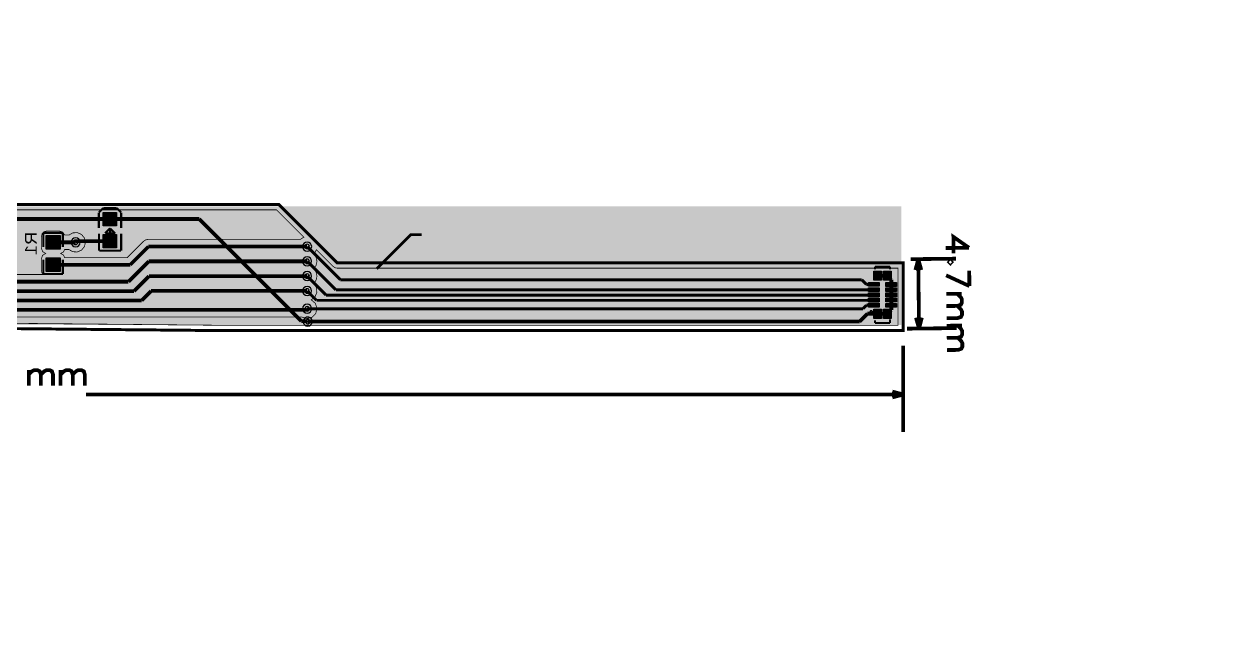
# Model space of a CAD drawing. Header units: millimetres. Extents: x -7 to 143, y -30 to 12.
# Drawn here: x 61.9 to 142.9, y -29.7 to 11.8 of the extents above; entities that cross this region are included whole.
import ezdxf
from ezdxf.enums import TextEntityAlignment as Align

# ---------------------------------------------------------------- set-up
doc = ezdxf.new("R2010")
doc.units = ezdxf.units.MM
doc.header["$MEASUREMENT"] = 0
for name, color, linetype, true_color in [('Board-Outline-Layer', 7, 'Continuous', 0xff00ff), ('Bottom-Layer', 7, 'Continuous', 0x0000ff), ('Bottom-Paste-Mask-Layer', 7, 'Continuous', 0x800000), ('Bottom-Silkscreen-Layer', 7, 'Continuous', 0x66cc33), ('Bottom-Solder-Mask-Layer', 7, 'Continuous', 0xaa00ff), ('Document-Layer', 7, 'Continuous', 0xffffff), ('Hole-Layer', 7, 'Continuous', 0x222222), ('Multi-Layer', 7, 'Continuous', 0xc0c0c0), ('Top-Layer', 7, 'Continuous', 0xff0000), ('Top-Paste-Mask-Layer', 7, 'Continuous', 0x808080), ('Top-Silkscreen-Layer', 7, 'Continuous', 0xffcc00), ('Top-Solder-Mask-Layer', 7, 'Continuous', 0x800080), ('Top-Stiffener-Layer', 7, 'Continuous', 0xeee666)]:
    doc.layers.add(name, color=color, linetype=linetype, true_color=true_color)
doc.styles.get("Standard").update_dxf_attribs({"font": 'arial.ttf'})

msp = doc.modelspace()

# ---------------------------------------------------------------- hatches: boundary and pattern name
at = {"layer": 'Bottom-Layer'}
for points in [[(78.97281150039471, -0.7391414782829566), (80.82083138625345, -2.587161364141746), (80.69373809959083, -2.645892432181175), (80.5818078259192, -2.7299974599949204), (70.31800863601728, -2.7299974599949204), (70.13235322432885, -2.76692661745071), (69.97496216609949, -2.8720919603590795), (68.88718620672273, -3.9598679197358404), (64.66369822578167, -3.959867919735842), (64.56712324431776, -3.780640540178978), (64.3884701057218, -3.683007366014733), (64.5639855615102, -3.5884917429946803), (64.66178173531465, -3.4147828295656595), (64.94439355109066, -3.4147828295656613), (65.20943072637237, -3.565852774745946), (65.51405669396144, -3.5822799622263375), (65.79380277005131, -3.46058786909618), (65.98946565865157, -3.2265304687801724), (66.05963677927356, -2.929641859283719), (65.98946565865157, -2.6327532497872665), (65.79380277005131, -2.3986958494712587), (65.51405669396144, -2.2770037563411014), (65.20943072637237, -2.293430943821493), (64.94439355109066, -2.4445008890017785), (64.66178173531465, -2.4445008890017794), (64.53554154458355, -2.2456923094624077), (64.31313182626366, -2.168262636525273), (63.449123698247405, -2.168262636525273), (63.27005334010669, -2.21624439437743), (63.138964739818135, -2.3473329946659884), (63.09098298196597, -2.526403352806706), (63.09098298196598, -3.3328803657607313), (63.17051422422765, -3.557917104194736), (63.37378541878927, -3.683007366014733), (63.17051422422765, -3.808097627834729), (63.09098298196597, -4.033134366268733), (63.09098298196598, -4.8396113792227595), (63.12107870574755, -4.98331682642065), (63.20630779489854, -5.1028702057404125), (51.00968958702886, -5.1028702057404125), (50.4472440944882, -4.54042471319975), (50.44724409448819, -4.033134366268733), (50.36771285222651, -3.808097627834729), (50.164441657664895, -3.683007366014733), (50.3399571134533, -3.5884917429946803), (50.43775328725775, -3.4147828295656595), (50.602000866305296, -3.4147828295656613), (50.86703804158701, -3.565852774745946), (51.17166400917606, -3.5822799622263375), (51.45141008526595, -3.46058786909618), (51.6470729738662, -3.2265304687801724), (51.7172440944882, -2.929641859283719), (51.6470729738662, -2.6327532497872665), (51.45141008526595, -2.3986958494712587), (51.17166400917606, -2.2770037563411014), (50.86703804158701, -2.293430943821493), (50.602000866305296, -2.4445008890017785), (50.43775328725775, -2.4445008890017785), (50.31151309652665, -2.2456923094624077), (50.089103378206765, -2.168262636525273), (49.22509525019051, -2.168262636525273), (49.04602489204979, -2.21624439437743), (48.91493629176124, -2.3473329946659884), (48.86695453390907, -2.526403352806706), (48.86695453390908, -3.3328803657607313), (48.94648577617075, -3.557917104194736), (49.14975697073237, -3.683007366014733), (48.94648577617075, -3.808097627834729), (48.86695453390907, -4.033134366268733), (48.86695453390908, -4.8396113792227595), (48.91493629176124, -5.0186817373634725), (49.04602489204979, -5.149770337652032), (49.225095250190506, -5.1977520955041925), (49.73238559712152, -5.1977520955041925), (50.27250497736028, -5.737871475742953), (36.658660884971454, -5.737871475742953), (35.46121412242825, -4.54042471319975), (35.461214122428245, -4.033134366268733), (35.381682880166565, -3.808097627834729), (35.17841168560495, -3.683007366014733), (35.353927141393356, -3.5884917429946803), (35.4517233151978, -3.4147828295656595), (35.742971148245864, -3.4147828295656613), (36.00800832352757, -3.565852774745946), (36.31263429111662, -3.5822799622263375), (36.59238036720651, -3.46058786909618), (36.78804325580676, -3.2265304687801724), (36.85821437642876, -2.929641859283719), (36.78804325580676, -2.6327532497872665), (36.59238036720651, -2.3986958494712587), (36.31263429111662, -2.2770037563411014), (36.00800832352757, -2.293430943821493), (35.742971148245864, -2.4445008890017785), (35.4517233151978, -2.4445008890017785), (35.32548312446671, -2.2456923094624077), (35.10307340614682, -2.168262636525273), (34.23906527813057, -2.168262636525273), (34.05999491998985, -2.21624439437743), (33.92890631970129, -2.3473329946659884), (33.88092456184913, -2.526403352806706), (33.880924561849135, -3.3328803657607313), (33.96045580411081, -3.557917104194736), (34.16372699867242, -3.683007366014733), (33.96045580411081, -3.808097627834729), (33.88092456184913, -4.033134366268733), (33.880924561849135, -4.8396113792227595), (33.92890631970129, -5.0186817373634725), (34.05999491998985, -5.149770337652032), (34.23906527813056, -5.1977520955041925), (34.746355625061575, -5.1977520955041925), (35.92147627530287, -6.372872745745492), (22.180631928913545, -6.372872745745492), (20.814694559501323, -5.006935376333273), (20.8456576024913, -4.9258070423825036), (20.856184912369827, -4.8396113792227595), (20.856184912369827, -4.033134366268733), (20.776653670108146, -3.808097627834729), (20.573382475546534, -3.683007366014733), (20.748897931334938, -3.5884917429946803), (20.84669410513938, -3.4147828295656595), (21.010941684186932, -3.4147828295656604), (21.275978859468644, -3.565852774745945), (21.580604827057698, -3.5822799622263366), (21.860350903147577, -3.4605878690961793), (22.05601379174783, -3.2265304687801724), (22.126184912369826, -2.929641859283719), (22.05601379174783, -2.6327532497872665), (21.860350903147577, -2.3986958494712587), (21.580604827057698, -2.2770037563411023), (21.275978859468644, -2.2934309438214937), (21.010941684186932, -2.4445008890017785), (20.84669410513938, -2.4445008890017785), (20.720453914408285, -2.2456923094624077), (20.498044196088394, -2.168262636525273), (19.634036068072138, -2.168262636525273), (19.45496570993142, -2.21624439437743), (19.323877109642865, -2.3473329946659893), (19.275895351790705, -2.526403352806706), (19.275895351790705, -2.534981679737104), (19.097026945845432, -2.7785473857138907), (19.097026945845432, -3.0807363328535473), (19.275895351790705, -3.324302038830335), (19.275895351790705, -3.3328803657607313), (19.35542659405239, -3.557917104194736), (19.558697788614, -3.683007366014733), (19.35542659405239, -3.808097627834729), (19.275895351790705, -4.033134366268733), (19.275895351790705, -4.041712693199132), (19.10601478958846, -4.260203155405994), (19.083243628417918, -4.536027305379241), (19.214992646160454, -4.779419342663528), (19.27589605829472, -4.840322754797799), (19.323995740291405, -5.018887054673149), (19.45476039262176, -5.149651707003499), (19.633324692497112, -5.197751389000177), (21.443447319244957, -7.007874015748032), (8.455968479586643, -7.007874015748032), (5.997155194310389, -4.549060730471779), (5.997155194310389, -4.033134366268733), (5.917623952048709, -3.808097627834729), (5.714352757487095, -3.683007366014733), (5.917623952048709, -3.557917104194736), (5.997155194310389, -3.3328803657607313), (5.997155194310389, -3.324302038830334), (6.0202583271597305, -3.3067175716206663), (6.042268192195204, -3.287782575565152), (6.151911966127493, -3.287782575565152), (6.416949141409205, -3.4388525207454377), (6.721575108998261, -3.455279708225829), (7.001321185088139, -3.3335876150956727), (7.1969840736883945, -3.099530214779665), (7.267155194310391, -2.8026416052832115), (7.1969840736883945, -2.505752995786758), (7.001321185088139, -2.2716955954707503), (6.721575108998261, -2.150003502340593), (6.416949141409205, -2.1664306898209844), (6.151911966127493, -2.31750063500127), (5.929917257582677, -2.31750063500127), (5.80248955819502, -2.207748883477815), (5.639014478028956, -2.168262636525273), (4.775006350012701, -2.168262636525273), (4.595935991871984, -2.21624439437743), (4.464847391583425, -2.3473329946659893), (4.416865633731268, -2.526403352806706), (4.416865633731268, -3.3328803657607313), (4.496396875992948, -3.557917104194736), (4.699668070554562, -3.683007366014733), (4.496396875992948, -3.808097627834729), (4.416865633731268, -4.033134366268733), (4.416865633731268, -4.8396113792227595), (4.464847391583424, -5.018681737363476), (4.595935991871984, -5.1497703376520345), (4.775006350012701, -5.1977520955041925), (5.273660679671677, -5.1977520955041925), (7.911970040115239, -7.836061455947755), (8.069361098344599, -7.941226798856125), (8.255016510033022, -7.978155956311912), (80.68002332987167, -7.978155956311912), (81.02189384499637, -8.080055092821752), (81.36709437014032, -7.990080204250447), (81.61572927221482, -7.734268616155852), (81.69584749917463, -7.386648201275068), (81.58426408917545, -7.047814870939888), (81.31326953592212, -6.815821691643388), (81.56617282118394, -6.609486797710952), (81.69000856809491, -6.3074952946229725), (81.65477673464419, -5.983006653740067), (81.46901246928451, -5.7146304292608585), (81.63698598405189, -5.489298486452218), (81.69654305308612, -5.214630429260859), (81.63698598405189, -4.939962372069501), (81.46901246928451, -4.714630429260858), (81.636911045491, -4.48946310489393), (81.69654295441941, -4.214992175117604), (81.63721053029604, -3.94045634994651), (81.46955771282065, -3.715105981304058), (81.58472787890605, -3.5844024703949673), (81.66188613395325, -3.4282161118415546), (82.80492238723065, -4.571252365118893), (82.92111159775598, -4.648887513548623), (83.05816611633225, -4.676149352298705), (120.92710185420371, -4.676149352298705), (120.92710185420371, -8.531877063754129), (74.93014986029974, -8.531877063754129), (48.390402275394024, -8.277892371186272), (48.38874954371123, -8.27788050963403), (48.38709677419355, -8.277876555753114), (0.9931419862839734, -8.277876555753114), (0.993141986283979, -0.7391414782829566)], [(63.449123698247405, -2.526403352806706), (64.31313182626366, -2.526403352806706), (64.31313182626366, -3.3328803657607278), (63.449123698247405, -3.3328803657607278)], [(63.449123698247405, -4.033134366268737), (64.31313182626366, -4.033134366268737), (64.31313182626366, -4.8396113792227595), (63.449123698247405, -4.8396113792227595)]]:
    msp.add_hatch(color=256, dxfattribs=at).paths.add_polyline_path(points)
at = {"layer": 'Bottom-Paste-Mask-Layer'}
for points in [[(64.33111506223013, -2.487985775971552), (64.33111506223013, -3.2879857759715527), (64.28110236220473, -3.3379984759969528), (64.05313690627382, -3.3379984759969528), (64.05313690627382, -2.9679959359918726), (63.72313944627891, -2.9679959359918726), (63.7231394462789, -3.3379984759969528), (63.48110236220473, -3.3379984759969528), (63.43111506223013, -3.2879857759715527), (63.43111506223013, -2.487985775971553), (63.48110236220473, -2.4379984759969524), (64.28110236220473, -2.4379984759969524)], [(64.33111506223013, -2.487985775971552), (64.33111506223013, -3.2879857759715527), (64.28110236220473, -3.3379984759969528), (64.05313690627382, -3.3379984759969528), (64.05313690627382, -2.9679959359918726), (63.72313944627891, -2.9679959359918726), (63.7231394462789, -3.3379984759969528), (63.48110236220473, -3.3379984759969528), (63.43111506223013, -3.2879857759715527), (63.43111506223013, -2.487985775971553), (63.48110236220473, -2.4379984759969524), (64.28110236220473, -2.4379984759969524)], [(63.43114046228093, -4.878028956057912), (63.43114046228093, -4.078028956057913), (63.481153162306335, -4.028016256032513), (63.70911861823725, -4.028016256032513), (63.70911861823725, -4.398018796037594), (64.03911607823215, -4.398018796037594), (64.03911607823217, -4.028016256032513), (64.28115316230634, -4.028016256032513), (64.33114046228093, -4.078028956057913), (64.33114046228093, -4.878028956057912), (64.28115316230634, -4.928016256032514), (63.481153162306335, -4.928016256032514)], [(63.43114046228093, -4.878028956057912), (63.43114046228093, -4.078028956057913), (63.481153162306335, -4.028016256032513), (63.70911861823725, -4.028016256032513), (63.70911861823725, -4.398018796037594), (64.03911607823215, -4.398018796037594), (64.03911607823217, -4.028016256032513), (64.28115316230634, -4.028016256032513), (64.33114046228093, -4.078028956057913), (64.33114046228093, -4.878028956057912), (64.28115316230634, -4.928016256032514), (63.481153162306335, -4.928016256032514)]]:
    msp.add_hatch(color=256, dxfattribs=at).paths.add_polyline_path(points)
at = {"layer": 'Bottom-Solder-Mask-Layer'}
for points in [[(63.3983235966472, -2.475603251206498), (64.36393192786386, -2.475603251206498), (64.36393192786386, -3.3836804673609358), (63.3983235966472, -3.3836804673609358)], [(63.39832359664721, -3.9823342646685296), (64.36393192786386, -3.9823342646685296), (64.36393192786386, -4.8904114808229675), (63.39832359664721, -4.8904114808229675)]]:
    msp.add_hatch(color=256, dxfattribs=at).paths.add_polyline_path(points)
at = {"layer": 'Document-Layer'}
for points in [[(67.77921005842013, -1.0366649733299464), (67.77921005842013, -1.5766700533401063), (67.64921259842521, -1.5766700533401063), (67.64921259842521, -1.0366649733299464)], [(67.77921005842013, -1.0366649733299464), (67.77921005842013, -1.5766700533401063), (67.64921259842521, -1.5766700533401063), (67.64921259842521, -1.0366649733299464)], [(67.45060960121923, -2.8412369824739647), (67.99061468122937, -2.8412369824739647), (67.99061468122937, -2.971209042418085), (67.45060960121923, -2.971209042418085)], [(67.45060960121923, -2.8412369824739647), (67.99061468122937, -2.8412369824739647), (67.99061468122937, -2.971209042418085), (67.45060960121923, -2.971209042418085)], [(67.78606807213616, -2.6355981711963423), (67.78606807213616, -3.1756032512065024), (67.65607061214125, -3.1756032512065024), (67.65607061214125, -2.6355981711963423)], [(67.78606807213616, -2.6355981711963423), (67.78606807213616, -3.1756032512065024), (67.65607061214125, -3.1756032512065024), (67.65607061214125, -2.6355981711963423)]]:
    msp.add_hatch(color=256, dxfattribs=at).paths.add_polyline_path(points)
at = {"layer": 'Top-Layer'}
for points in [[(67.3175641351283, -1.7576708153416305), (67.3175641351283, -0.9576708153416305), (68.11756413512828, -0.9576708153416305), (68.11756413512828, -1.7576708153416305)], [(67.31781813563629, -3.2556642113284227), (67.31781813563629, -2.455664211328423), (68.11781813563628, -2.455664211328423), (68.11781813563628, -3.2556642113284227)], [(119.36337312674627, -4.927025654051305), (119.76337312674627, -4.927025654051305), (119.76337312674627, -5.447015494030979), (119.36337312674627, -5.447015494030979)], [(120.01336042672087, -4.927025654051305), (120.41336042672086, -4.927025654051305), (120.41336042672086, -5.447015494030979), (120.01336042672087, -5.447015494030979)], [(118.98815087630176, -5.700457200914403), (119.60316230632463, -5.700457200914403), (119.60316230632463, -5.850469900939802), (118.98815087630176, -5.850469900939802)], [(118.98815087630176, -6.0504699009398), (119.60316230632463, -6.0504699009398), (119.60316230632463, -6.2004826009651985), (118.98815087630176, -6.2004826009651985)], [(118.98815087630176, -6.400482600965196), (119.60316230632462, -6.400482600965196), (119.60316230632462, -6.550495300990595), (118.98815087630176, -6.550495300990595)], [(120.78832867665737, -5.8535179070358145), (120.17331724663451, -5.8535179070358145), (120.17331724663451, -5.703505207010416), (120.78832867665737, -5.703505207010416)], [(120.78832867665737, -6.203530607061211), (120.17331724663451, -6.203530607061211), (120.17331724663451, -6.053517907035812), (120.78832867665737, -6.053517907035812)], [(120.78832867665737, -6.553543307086622), (120.17331724663453, -6.553543307086622), (120.17331724663453, -6.4035306070612235), (120.78832867665737, -6.4035306070612235)], [(118.98815087630175, -6.7504953009906075), (119.60316230632462, -6.7504953009906075), (119.60316230632462, -6.900508001016006), (118.98815087630175, -6.900508001016006)], [(118.98815087630175, -7.100508001016004), (119.60316230632462, -7.100508001016004), (119.60316230632462, -7.250520701041403), (118.98815087630175, -7.250520701041403)], [(120.78832867665739, -6.9035560071120186), (120.17331724663453, -6.9035560071120186), (120.17331724663453, -6.75354330708662), (120.78832867665739, -6.75354330708662)], [(120.78832867665739, -7.253568707137415), (120.17331724663453, -7.253568707137415), (120.17331724663453, -7.103556007112016), (120.78832867665739, -7.103556007112016)], [(119.36337312674627, -7.507010414020838), (119.76337312674627, -7.507010414020838), (119.76337312674627, -8.027000254000512), (119.36337312674627, -8.027000254000512)], [(120.01336042672087, -7.507010414020838), (120.41336042672086, -7.507010414020838), (120.41336042672086, -8.027000254000512), (120.01336042672087, -8.027000254000512)]]:
    msp.add_hatch(color=256, dxfattribs=at).paths.add_polyline_path(points)
at = {"layer": 'Top-Paste-Mask-Layer'}
for points in [[(67.3175641351283, -1.7576708153416305), (67.3175641351283, -0.9576708153416305), (68.11756413512828, -0.9576708153416305), (68.11756413512828, -1.7576708153416305)], [(67.31781813563629, -3.2556642113284227), (67.31781813563629, -2.455664211328423), (68.11781813563628, -2.455664211328423), (68.11781813563628, -3.2556642113284227)], [(119.36337312674627, -4.927025654051305), (119.76337312674627, -4.927025654051305), (119.76337312674627, -5.447015494030979), (119.36337312674627, -5.447015494030979)], [(120.01336042672087, -4.927025654051305), (120.41336042672086, -4.927025654051305), (120.41336042672086, -5.447015494030979), (120.01336042672087, -5.447015494030979)], [(118.98815087630176, -5.700457200914403), (119.60316230632463, -5.700457200914403), (119.60316230632463, -5.850469900939802), (118.98815087630176, -5.850469900939802)], [(118.98815087630176, -6.0504699009398), (119.60316230632463, -6.0504699009398), (119.60316230632463, -6.2004826009651985), (118.98815087630176, -6.2004826009651985)], [(118.98815087630176, -6.400482600965196), (119.60316230632462, -6.400482600965196), (119.60316230632462, -6.550495300990595), (118.98815087630176, -6.550495300990595)], [(120.78832867665737, -5.8535179070358145), (120.17331724663451, -5.8535179070358145), (120.17331724663451, -5.703505207010416), (120.78832867665737, -5.703505207010416)], [(120.78832867665737, -6.203530607061211), (120.17331724663451, -6.203530607061211), (120.17331724663451, -6.053517907035812), (120.78832867665737, -6.053517907035812)], [(120.78832867665737, -6.553543307086622), (120.17331724663453, -6.553543307086622), (120.17331724663453, -6.4035306070612235), (120.78832867665737, -6.4035306070612235)], [(118.98815087630175, -6.7504953009906075), (119.60316230632462, -6.7504953009906075), (119.60316230632462, -6.900508001016006), (118.98815087630175, -6.900508001016006)], [(118.98815087630175, -7.100508001016004), (119.60316230632462, -7.100508001016004), (119.60316230632462, -7.250520701041403), (118.98815087630175, -7.250520701041403)], [(120.78832867665739, -6.9035560071120186), (120.17331724663453, -6.9035560071120186), (120.17331724663453, -6.75354330708662), (120.78832867665739, -6.75354330708662)], [(120.78832867665739, -7.253568707137415), (120.17331724663453, -7.253568707137415), (120.17331724663453, -7.103556007112016), (120.78832867665739, -7.103556007112016)], [(119.36337312674627, -7.507010414020838), (119.76337312674627, -7.507010414020838), (119.76337312674627, -8.027000254000512), (119.36337312674627, -8.027000254000512)], [(120.01336042672087, -7.507010414020838), (120.41336042672086, -7.507010414020838), (120.41336042672086, -8.027000254000512), (120.01336042672087, -8.027000254000512)]]:
    msp.add_hatch(color=256, dxfattribs=at).paths.add_polyline_path(points)
at = {"layer": 'Top-Solder-Mask-Layer'}
for points in [[(67.26676403352808, -1.808470916941834), (67.26676403352808, -0.9068707137414271), (68.1683642367285, -0.9068707137414271), (68.1683642367285, -1.808470916941834)], [(67.26701803403607, -3.306464312928626), (67.26701803403607, -2.4048641097282193), (68.16861823723649, -2.4048641097282193), (68.16861823723649, -3.306464312928626)], [(118.93735077470157, -5.649657099314203), (119.65396240792484, -5.649657099314203), (119.65396240792484, -5.901270002540002), (118.93735077470157, -5.901270002540002)], [(119.31257302514607, -4.876225552451105), (119.81417322834646, -4.876225552451105), (119.81417322834646, -5.497815595631179), (119.31257302514607, -5.497815595631179)], [(119.96256032512066, -4.876225552451105), (120.46416052832106, -4.876225552451105), (120.46416052832106, -5.497815595631179), (119.96256032512066, -5.497815595631179)], [(120.83912877825757, -5.9043180086360145), (120.12251714503431, -5.9043180086360145), (120.12251714503431, -5.652705105410215), (120.83912877825757, -5.652705105410215)], [(118.93735077470157, -5.9996697993396), (119.65396240792484, -5.9996697993396), (119.65396240792484, -6.2512827025653985), (118.93735077470157, -6.2512827025653985)], [(118.93735077470157, -6.349682499364996), (119.65396240792482, -6.349682499364996), (119.65396240792482, -6.601295402590796), (118.93735077470157, -6.601295402590796)], [(120.83912877825757, -6.254330708661411), (120.12251714503431, -6.254330708661411), (120.12251714503431, -6.002717805435612), (120.83912877825757, -6.002717805435612)], [(120.83912877825757, -6.604343408686822), (120.12251714503432, -6.604343408686822), (120.12251714503432, -6.352730505461023), (120.83912877825757, -6.352730505461023)], [(118.93735077470156, -6.699695199390407), (119.65396240792482, -6.699695199390407), (119.65396240792482, -6.951308102616206), (118.93735077470156, -6.951308102616206)], [(118.93735077470156, -7.049707899415804), (119.65396240792482, -7.049707899415804), (119.65396240792482, -7.3013208026416025), (118.93735077470156, -7.3013208026416025)], [(120.83912877825759, -6.9543561087122185), (120.12251714503432, -6.9543561087122185), (120.12251714503432, -6.702743205486419), (120.83912877825759, -6.702743205486419)], [(120.83912877825759, -7.304368808737615), (120.12251714503432, -7.304368808737615), (120.12251714503432, -7.052755905511816), (120.83912877825759, -7.052755905511816)], [(119.31257302514607, -7.456210312420638), (119.81417322834646, -7.456210312420638), (119.81417322834646, -8.077800355600713), (119.31257302514607, -8.077800355600713)], [(119.96256032512066, -7.456210312420638), (120.46416052832106, -7.456210312420638), (120.46416052832106, -8.077800355600713), (119.96256032512066, -8.077800355600713)]]:
    msp.add_hatch(color=256, dxfattribs=at).paths.add_polyline_path(points)
at = {"layer": 'Top-Stiffener-Layer'}
msp.add_hatch(color=256, dxfattribs=at).paths.add_polyline_path([(1.0160020320040641, -8.509017018034037), (1.0160020320040641, -0.5080010160020321), (121.15824231648465, -0.5080010160020321), (121.15824231648465, -8.509017018034037)])

# ---------------------------------------------------------------- linework, layer by layer
at = {"layer": 'Board-Outline-Layer', "const_width": 0.2}
msp.add_lwpolyline([(121.28524257048515, -8.890017780035562), (121.28524257048515, -4.3180086360172725), (83.05816611633225, -4.3180086360172725), (79.1211582423165, -0.3810007620015241), (0.63500127000254, -0.3810007620015241), (0.63500127000254, -8.636017272034545), (48.38709677419355, -8.636017272034545), (74.93014986029974, -8.890017780035562)], close=True, dxfattribs=at)
at = {"layer": 'Bottom-Layer', "const_width": 0.005080010160020321}
msp.add_lwpolyline([(-6.350012700025401, -29.718059436118875), (-6.350012700025401, 11.811023622047246), (126.49225298450598, 11.811023622047246), (126.49225298450598, -29.718059436118875)], close=True, dxfattribs=at)
at = {"layer": 'Bottom-Layer'}
for points, const_width in [([(0.993141986283979, -0.7391414782829566), (78.97281150039471, -0.7391414782829566), (80.82083138625345, -2.587161364141746), (80.69373809959083, -2.645892432181175), (80.5818078259192, -2.7299974599949204), (70.31800863601728, -2.7299974599949204), (70.13235322432885, -2.76692661745071), (69.97496216609949, -2.8720919603590795), (68.88718620672273, -3.9598679197358404), (64.66369822578167, -3.959867919735842), (64.56712324431776, -3.780640540178978), (64.3884701057218, -3.683007366014733), (64.5639855615102, -3.5884917429946803), (64.66178173531465, -3.4147828295656595), (64.94439355109066, -3.4147828295656613), (65.20943072637237, -3.565852774745946), (65.51405669396144, -3.5822799622263375), (65.79380277005131, -3.46058786909618), (65.98946565865157, -3.2265304687801724), (66.05963677927356, -2.929641859283719), (65.98946565865157, -2.6327532497872665), (65.79380277005131, -2.3986958494712587), (65.51405669396144, -2.2770037563411014), (65.20943072637237, -2.293430943821493), (64.94439355109066, -2.4445008890017785), (64.66178173531465, -2.4445008890017794), (64.53554154458355, -2.2456923094624077), (64.31313182626366, -2.168262636525273), (63.449123698247405, -2.168262636525273), (63.27005334010669, -2.21624439437743), (63.138964739818135, -2.3473329946659884), (63.09098298196597, -2.526403352806706), (63.09098298196598, -3.3328803657607313), (63.17051422422765, -3.557917104194736), (63.37378541878927, -3.683007366014733), (63.17051422422765, -3.808097627834729), (63.09098298196597, -4.033134366268733), (63.09098298196598, -4.8396113792227595), (63.12107870574755, -4.98331682642065), (63.20630779489854, -5.1028702057404125), (51.00968958702886, -5.1028702057404125)], 0.05080010160020321), ([(63.88112776225553, -2.929641859283719), (65.39649479298959, -2.929641859283719)], 0.25400050800101603), ([(70.31800863601728, -3.215138430276861), (69.08813817627636, -4.445008890017781)], 0.25400050800101603), ([(81.03390906781813, -3.215138430276861), (70.31800863601728, -3.215138430276861)], 0.25400050800101603), ([(8.255016510033022, -7.978155956311912), (80.68002332987167, -7.978155956311912), (81.02189384499637, -8.080055092821752), (81.36709437014032, -7.990080204250447), (81.61572927221482, -7.734268616155852), (81.69584749917463, -7.386648201275068), (81.58426408917545, -7.047814870939888), (81.31326953592212, -6.815821691643388), (81.56617282118394, -6.609486797710952), (81.69000856809491, -6.3074952946229725), (81.65477673464419, -5.983006653740067), (81.46901246928451, -5.7146304292608585), (81.63698598405189, -5.489298486452218), (81.69654305308612, -5.214630429260859), (81.63698598405189, -4.939962372069501), (81.46901246928451, -4.714630429260858), (81.636911045491, -4.48946310489393), (81.69654295441941, -4.214992175117604), (81.63721053029604, -3.94045634994651), (81.46955771282065, -3.715105981304058), (81.58472787890605, -3.5844024703949673), (81.66188613395325, -3.4282161118415546), (82.80492238723065, -4.571252365118893), (82.92111159775598, -4.648887513548623), (83.05816611633225, -4.676149352298705), (120.92710185420371, -4.676149352298705), (120.92710185420371, -8.531877063754129), (74.93014986029974, -8.531877063754129), (48.390402275394024, -8.277892371186272)], 0.05080010160020321), ([(63.88976377952757, -4.445008890017781), (63.88112776225553, -4.436372872745746)], 0.25400050800101603), ([(69.08813817627636, -4.445008890017781), (63.88976377952757, -4.445008890017781)], 0.25400050800101603), ([(70.33451866903735, -4.214630429260859), (68.96113792227585, -5.588011176022353)], 0.25400050800101603), ([(81.03340106680214, -4.214630429260859), (70.33451866903735, -4.214630429260859)], 0.25400050800101603), ([(68.96113792227585, -5.588011176022353), (50.80873761747524, -5.588011176022353)], 0.25400050800101603), ([(70.3505207010414, -5.214630429260859), (69.34213868427737, -6.223012446024893)], 0.25400050800101603), ([(81.03340106680214, -5.214630429260859), (70.3505207010414, -5.214630429260859)], 0.25400050800101603), ([(69.34213868427737, -6.223012446024893), (36.45770891541783, -6.223012446024893)], 0.25400050800101603), ([(69.85013970027941, -6.8580137160274335), (70.49352298704599, -6.21463042926086)], 0.25400050800101603), ([(70.49352298704599, -6.21463042926086), (81.03340106680214, -6.21463042926086)], 0.25400050800101603), ([(21.979679959359924, -6.8580137160274335), (69.85013970027941, -6.8580137160274335)], 0.25400050800101603), ([(80.95739903479809, -7.493014986029973), (81.03340106680214, -7.417012954025909)], 0.25400050800101603), ([(8.255016510033022, -7.493014986029973), (80.95739903479809, -7.493014986029973)], 0.25400050800101603)]:
    msp.add_lwpolyline(points, dxfattribs=dict(at, const_width=const_width))
for points in [[(63.449123698247405, -2.526403352806706), (64.31313182626366, -2.526403352806706), (64.31313182626366, -3.3328803657607278), (63.449123698247405, -3.3328803657607278)], [(63.449123698247405, -4.033134366268737), (64.31313182626366, -4.033134366268737), (64.31313182626366, -4.8396113792227595), (63.449123698247405, -4.8396113792227595)]]:
    msp.add_lwpolyline(points, close=True, dxfattribs=at)
at = {"layer": 'Bottom-Paste-Mask-Layer', "const_width": 0.005080010160020321}
for points in [[(64.33111506223013, -2.487985775971552), (64.33111506223013, -3.2879857759715527), (64.28110236220473, -3.3379984759969528), (64.05313690627382, -3.3379984759969528), (64.05313690627382, -2.9679959359918726), (63.72313944627891, -2.9679959359918726), (63.7231394462789, -3.3379984759969528), (63.48110236220473, -3.3379984759969528), (63.43111506223013, -3.2879857759715527), (63.43111506223013, -2.487985775971553), (63.48110236220473, -2.4379984759969524), (64.28110236220473, -2.4379984759969524)], [(64.33111506223013, -2.487985775971552), (64.33111506223013, -3.2879857759715527), (64.28110236220473, -3.3379984759969528), (64.05313690627382, -3.3379984759969528), (64.05313690627382, -2.9679959359918726), (63.72313944627891, -2.9679959359918726), (63.7231394462789, -3.3379984759969528), (63.48110236220473, -3.3379984759969528), (63.43111506223013, -3.2879857759715527), (63.43111506223013, -2.487985775971553), (63.48110236220473, -2.4379984759969524), (64.28110236220473, -2.4379984759969524)], [(63.43114046228093, -4.878028956057912), (63.43114046228093, -4.078028956057913), (63.481153162306335, -4.028016256032513), (63.70911861823725, -4.028016256032513), (63.70911861823725, -4.398018796037594), (64.03911607823215, -4.398018796037594), (64.03911607823217, -4.028016256032513), (64.28115316230634, -4.028016256032513), (64.33114046228093, -4.078028956057913), (64.33114046228093, -4.878028956057912), (64.28115316230634, -4.928016256032514), (63.481153162306335, -4.928016256032514)], [(63.43114046228093, -4.878028956057912), (63.43114046228093, -4.078028956057913), (63.481153162306335, -4.028016256032513), (63.70911861823725, -4.028016256032513), (63.70911861823725, -4.398018796037594), (64.03911607823215, -4.398018796037594), (64.03911607823217, -4.028016256032513), (64.28115316230634, -4.028016256032513), (64.33114046228093, -4.078028956057913), (64.33114046228093, -4.878028956057912), (64.28115316230634, -4.928016256032514), (63.481153162306335, -4.928016256032514)]]:
    msp.add_lwpolyline(points, close=True, dxfattribs=at)
at = {"layer": 'Bottom-Silkscreen-Layer', "const_width": 0.15240030480060962}
for points in [[(64.54173228346457, -2.2979171958343922), (63.22052324104649, -2.2979171958343922)], [(63.22052324104649, -2.2979171958343922), (63.22052324104649, -3.2567945135890275)], [(64.54173228346457, -2.2979171958343922), (63.22052324104649, -2.2979171958343922)], [(63.22052324104649, -2.2979171958343922), (63.22052324104649, -3.2567945135890275)], [(64.54173228346457, -3.2567945135890275), (64.54173228346457, -2.2979171958343922)], [(64.54173228346457, -3.2567945135890275), (64.54173228346457, -2.2979171958343922)], [(63.22052324104649, -5.068097536195073), (63.22052324104649, -4.109220218440438)], [(63.22052324104649, -5.068097536195073), (63.22052324104649, -4.109220218440438)], [(64.54173228346457, -4.109220218440438), (64.54173228346457, -5.068097536195073)], [(64.54173228346457, -4.109220218440438), (64.54173228346457, -5.068097536195073)], [(64.54173228346457, -5.068097536195073), (63.22052324104649, -5.068097536195073)], [(64.54173228346457, -5.068097536195073), (63.22052324104649, -5.068097536195073)]]:
    msp.add_lwpolyline(points, dxfattribs=at)
at = {"layer": 'Bottom-Solder-Mask-Layer'}
for points in [[(63.3983235966472, -2.475603251206498), (64.36393192786386, -2.475603251206498), (64.36393192786386, -3.3836804673609358), (63.3983235966472, -3.3836804673609358)], [(63.39832359664721, -3.9823342646685296), (64.36393192786386, -3.9823342646685296), (64.36393192786386, -4.8904114808229675), (63.39832359664721, -4.8904114808229675)]]:
    msp.add_lwpolyline(points, close=True, dxfattribs=at)
at = {"layer": 'Document-Layer', "const_width": 0.005080010160020321}
for points in [[(67.77921005842013, -1.0366649733299464), (67.77921005842013, -1.5766700533401063), (67.64921259842521, -1.5766700533401063), (67.64921259842521, -1.0366649733299464)], [(67.77921005842013, -1.0366649733299464), (67.77921005842013, -1.5766700533401063), (67.64921259842521, -1.5766700533401063), (67.64921259842521, -1.0366649733299464)], [(67.45060960121923, -2.8412369824739647), (67.99061468122937, -2.8412369824739647), (67.99061468122937, -2.971209042418085), (67.45060960121923, -2.971209042418085)], [(67.45060960121923, -2.8412369824739647), (67.99061468122937, -2.8412369824739647), (67.99061468122937, -2.971209042418085), (67.45060960121923, -2.971209042418085)], [(67.78606807213616, -2.6355981711963423), (67.78606807213616, -3.1756032512065024), (67.65607061214125, -3.1756032512065024), (67.65607061214125, -2.6355981711963423)], [(67.78606807213616, -2.6355981711963423), (67.78606807213616, -3.1756032512065024), (67.65607061214125, -3.1756032512065024), (67.65607061214125, -2.6355981711963423)]]:
    msp.add_lwpolyline(points, close=True, dxfattribs=at)
at = {"layer": 'Document-Layer', "const_width": 0.2}
msp.add_lwpolyline([(85.72517145034291, -4.727185674371349), (88.03935229870461, -2.4130048260096526), (88.7731775463551, -2.4130048260096526)], dxfattribs=at)
at = {"layer": 'Hole-Layer'}
for points in [[(65.24399542799085, -2.929641859283719, 1), (65.54899415798832, -2.929641859283719, 1)], [(80.88140970281941, -3.215138430276861, 1), (81.18640843281686, -3.215138430276861, 1)], [(80.88090170180341, -4.214630429260859, 1), (81.18590043180087, -4.214630429260859, 1)], [(80.88090170180341, -5.214630429260859, 1), (81.18590043180087, -5.214630429260859, 1)], [(80.88090170180341, -6.21463042926086, 1), (81.18590043180087, -6.21463042926086, 1)], [(80.88090170180341, -7.417012954025909, 1), (81.18590043180087, -7.417012954025909, 1)], [(80.92528067056135, -8.28501651003302, 1), (81.23027940055881, -8.28501651003302, 1)]]:
    msp.add_lwpolyline(points, format="xyb", close=True, dxfattribs=at)
at = {"layer": 'Multi-Layer'}
msp.add_lwpolyline([(65.09149352298704, -2.929641859283719, 1), (65.70149606299213, -2.929641859283719, 1)], format="xyb", close=True, dxfattribs=at)
for points in [[(80.7289077978156, -3.215138430241847, 1), (81.33891033782068, -3.215138430241847), (81.33891033782068, -3.2151384303118755, 1), (80.7289077978156, -3.2151384303118755)], [(80.72839979679961, -4.214630429225845, 1), (81.33840233680468, -4.214630429225845), (81.33840233680468, -4.214630429295874, 1), (80.72839979679961, -4.214630429295874)], [(80.72839979679961, -5.214630429225845, 1), (81.33840233680468, -5.214630429225845), (81.33840233680468, -5.214630429295874, 1), (80.72839979679961, -5.214630429295874)], [(80.72839979679961, -6.214630429225846, 1), (81.33840233680468, -6.214630429225846), (81.33840233680468, -6.214630429295875, 1), (80.72839979679961, -6.214630429295875)], [(80.72839979679961, -7.417012953990894, 1), (81.33840233680468, -7.417012953990894), (81.33840233680468, -7.417012954060923, 1), (80.72839979679961, -7.417012954060923)], [(80.77277876555755, -8.285016509998007, 1), (81.38278130556262, -8.285016509998007), (81.38278130556262, -8.285016510068036, 1), (80.77277876555755, -8.285016510068038)]]:
    msp.add_lwpolyline(points, format="xyb", dxfattribs=at)
at = {"layer": 'Top-Layer', "const_width": 0.005080010160020321}
msp.add_lwpolyline([(-2.7940055880111765, -16.51003302006604), (-2.7940055880111765, 6.731013462026925), (126.746253492507, 6.731013462026925), (126.746253492507, -16.51003302006604)], close=True, dxfattribs=at)
at = {"layer": 'Top-Layer'}
for points, const_width in [([(52.70497840995682, -1.358008636017272), (67.71722631445263, -1.358008636017272)], 0.25400050800101603), ([(73.7478155956312, -1.3576708153416308), (67.71756413512828, -1.3576708153416308)], 0.25400050800101603), ([(80.64516129032259, -8.255016510033022), (73.7478155956312, -1.3576708153416308)], 0.25400050800101603), ([(65.4704724409449, -2.855664211328423), (65.39649479298959, -2.929641859283719)], 0.25400050800101603), ([(67.71781813563628, -2.855664211328423), (65.4704724409449, -2.855664211328423)], 0.25400050800101603), ([(81.03390906781813, -3.215138430276861), (83.27978155956313, -5.461010922021845)], 0.2), ([(81.03340106680214, -4.214630429260859), (81.0497840995682, -4.214630429260859)], 0.2), ([(81.0497840995682, -4.214630429260859), (82.9836347472695, -6.148481076962155)], 0.2), ([(81.03378206756415, -5.214630429260859), (82.31764541529084, -6.498493776987556)], 0.2), ([(83.27978155956313, -5.461010922021845), (118.49123698247398, -5.461010922021845)], 0.2), ([(118.49123698247398, -5.461010922021845), (118.80169418338839, -5.7714681229362474)], 0.2), ([(118.80169418338839, -5.7714681229362474), (119.2956565913132, -5.7714681229362474)], 0.2), ([(119.56337312674627, -5.187020574041148), (120.21336042672088, -5.187020574041148)], 0.25400050800101603), ([(120.21336042672088, -5.187020574041148), (120.48082296164593, -5.454483108966219)], 0.25400050800101603), ([(120.48082296164593, -5.454483108966219), (120.48082296164593, -5.778511557023115)], 0.25400050800101603), ([(120.48082296164593, -5.778511557023115), (120.48082296164593, -6.128524257048515)], 0.25400050800101603), ([(81.66727711455424, -6.848506477012955), (81.03340106680214, -6.21463042926086)], 0.2), ([(82.31764541529084, -6.498493776987556), (119.2306248412497, -6.498493776987556)], 0.2), ([(82.9836347472695, -6.148481076962155), (119.18063246126493, -6.148481076962155)], 0.2), ([(120.48082296164593, -6.128524257048515), (120.48082296164593, -6.478536957073915)], 0.25400050800101603), ([(120.48082296164593, -6.478536957073915), (120.48082296164593, -6.828549657099314)], 0.25400050800101603), ([(118.88376936753875, -6.848506477012955), (81.66727711455424, -6.848506477012955)], 0.2), ([(118.56723901447805, -7.417012954025909), (118.8047421894844, -7.1795097790195594)], 0.2), ([(118.8047421894844, -7.1795097790195594), (119.2956565913132, -7.1795097790195594)], 0.2), ([(119.27265176530354, -6.848506477012955), (118.88376936753875, -6.848506477012955)], 0.2), ([(120.48082296164593, -6.828549657099314), (120.48082296164593, -7.178562357124716)], 0.25400050800101603), ([(120.48082296164593, -7.178562357124716), (120.48082296164593, -7.499542799085599)], 0.25400050800101603), ([(81.03340106680214, -7.417012954025909), (118.56723901447805, -7.417012954025909)], 0.2), ([(118.33423672847347, -8.28501651003302), (118.8722377444755, -7.74701549403099)], 0.25400050800101603), ([(118.8722377444755, -7.74701549403099), (119.54338328676658, -7.74701549403099)], 0.25400050800101603), ([(119.54338328676658, -7.74701549403099), (119.56337312674627, -7.767005334010669)], 0.25400050800101603), ([(120.21336042672088, -7.767005334010669), (119.56337312674627, -7.767005334010669)], 0.25400050800101603), ([(120.48082296164593, -7.499542799085599), (120.21336042672088, -7.767005334010669)], 0.25400050800101603), ([(81.04778003556008, -8.255016510033022), (80.64516129032259, -8.255016510033022)], 0.25400050800101603), ([(81.07778003556008, -8.28501651003302), (81.04778003556008, -8.255016510033022)], 0.25400050800101603), ([(81.07778003556008, -8.28501651003302), (118.33423672847347, -8.28501651003302)], 0.25400050800101603)]:
    msp.add_lwpolyline(points, dxfattribs=dict(at, const_width=const_width))
for points in [[(67.3175641351283, -1.7576708153416305), (67.3175641351283, -0.9576708153416305), (68.11756413512828, -0.9576708153416305), (68.11756413512828, -1.7576708153416305)], [(67.31781813563629, -3.2556642113284227), (67.31781813563629, -2.455664211328423), (68.11781813563628, -2.455664211328423), (68.11781813563628, -3.2556642113284227)], [(119.36337312674627, -4.927025654051305), (119.76337312674627, -4.927025654051305), (119.76337312674627, -5.447015494030979), (119.36337312674627, -5.447015494030979)], [(120.01336042672087, -4.927025654051305), (120.41336042672086, -4.927025654051305), (120.41336042672086, -5.447015494030979), (120.01336042672087, -5.447015494030979)], [(118.98815087630176, -5.700457200914403), (119.60316230632463, -5.700457200914403), (119.60316230632463, -5.850469900939802), (118.98815087630176, -5.850469900939802)], [(118.98815087630176, -6.0504699009398), (119.60316230632463, -6.0504699009398), (119.60316230632463, -6.2004826009651985), (118.98815087630176, -6.2004826009651985)], [(118.98815087630176, -6.400482600965196), (119.60316230632462, -6.400482600965196), (119.60316230632462, -6.550495300990595), (118.98815087630176, -6.550495300990595)], [(120.78832867665737, -5.8535179070358145), (120.17331724663451, -5.8535179070358145), (120.17331724663451, -5.703505207010416), (120.78832867665737, -5.703505207010416)], [(120.78832867665737, -6.203530607061211), (120.17331724663451, -6.203530607061211), (120.17331724663451, -6.053517907035812), (120.78832867665737, -6.053517907035812)], [(120.78832867665737, -6.553543307086622), (120.17331724663453, -6.553543307086622), (120.17331724663453, -6.4035306070612235), (120.78832867665737, -6.4035306070612235)], [(118.98815087630175, -6.7504953009906075), (119.60316230632462, -6.7504953009906075), (119.60316230632462, -6.900508001016006), (118.98815087630175, -6.900508001016006)], [(118.98815087630175, -7.100508001016004), (119.60316230632462, -7.100508001016004), (119.60316230632462, -7.250520701041403), (118.98815087630175, -7.250520701041403)], [(120.78832867665739, -6.9035560071120186), (120.17331724663453, -6.9035560071120186), (120.17331724663453, -6.75354330708662), (120.78832867665739, -6.75354330708662)], [(120.78832867665739, -7.253568707137415), (120.17331724663453, -7.253568707137415), (120.17331724663453, -7.103556007112016), (120.78832867665739, -7.103556007112016)], [(119.36337312674627, -7.507010414020838), (119.76337312674627, -7.507010414020838), (119.76337312674627, -8.027000254000512), (119.36337312674627, -8.027000254000512)], [(120.01336042672087, -7.507010414020838), (120.41336042672086, -7.507010414020838), (120.41336042672086, -8.027000254000512), (120.01336042672087, -8.027000254000512)]]:
    msp.add_lwpolyline(points, close=True, dxfattribs=at)
at = {"layer": 'Top-Paste-Mask-Layer'}
for points in [[(67.3175641351283, -1.7576708153416305), (67.3175641351283, -0.9576708153416305), (68.11756413512828, -0.9576708153416305), (68.11756413512828, -1.7576708153416305)], [(67.31781813563629, -3.2556642113284227), (67.31781813563629, -2.455664211328423), (68.11781813563628, -2.455664211328423), (68.11781813563628, -3.2556642113284227)], [(119.36337312674627, -4.927025654051305), (119.76337312674627, -4.927025654051305), (119.76337312674627, -5.447015494030979), (119.36337312674627, -5.447015494030979)], [(120.01336042672087, -4.927025654051305), (120.41336042672086, -4.927025654051305), (120.41336042672086, -5.447015494030979), (120.01336042672087, -5.447015494030979)], [(118.98815087630176, -5.700457200914403), (119.60316230632463, -5.700457200914403), (119.60316230632463, -5.850469900939802), (118.98815087630176, -5.850469900939802)], [(118.98815087630176, -6.0504699009398), (119.60316230632463, -6.0504699009398), (119.60316230632463, -6.2004826009651985), (118.98815087630176, -6.2004826009651985)], [(118.98815087630176, -6.400482600965196), (119.60316230632462, -6.400482600965196), (119.60316230632462, -6.550495300990595), (118.98815087630176, -6.550495300990595)], [(120.78832867665737, -5.8535179070358145), (120.17331724663451, -5.8535179070358145), (120.17331724663451, -5.703505207010416), (120.78832867665737, -5.703505207010416)], [(120.78832867665737, -6.203530607061211), (120.17331724663451, -6.203530607061211), (120.17331724663451, -6.053517907035812), (120.78832867665737, -6.053517907035812)], [(120.78832867665737, -6.553543307086622), (120.17331724663453, -6.553543307086622), (120.17331724663453, -6.4035306070612235), (120.78832867665737, -6.4035306070612235)], [(118.98815087630175, -6.7504953009906075), (119.60316230632462, -6.7504953009906075), (119.60316230632462, -6.900508001016006), (118.98815087630175, -6.900508001016006)], [(118.98815087630175, -7.100508001016004), (119.60316230632462, -7.100508001016004), (119.60316230632462, -7.250520701041403), (118.98815087630175, -7.250520701041403)], [(120.78832867665739, -6.9035560071120186), (120.17331724663453, -6.9035560071120186), (120.17331724663453, -6.75354330708662), (120.78832867665739, -6.75354330708662)], [(120.78832867665739, -7.253568707137415), (120.17331724663453, -7.253568707137415), (120.17331724663453, -7.103556007112016), (120.78832867665739, -7.103556007112016)], [(119.36337312674627, -7.507010414020838), (119.76337312674627, -7.507010414020838), (119.76337312674627, -8.027000254000512), (119.36337312674627, -8.027000254000512)], [(120.01336042672087, -7.507010414020838), (120.41336042672086, -7.507010414020838), (120.41336042672086, -8.027000254000512), (120.01336042672087, -8.027000254000512)]]:
    msp.add_lwpolyline(points, close=True, dxfattribs=at)
at = {"layer": 'Top-Silkscreen-Layer'}
for points, const_width in [([(67.2718948437897, -0.617056134112268), (66.97184404368811, -0.9170053340106679)], 0.15001270002540007), ([(67.2718948437897, -0.617056134112268), (66.97184404368811, -0.9170053340106679)], 0.15001270002540007), ([(67.37192024384049, -0.617056134112268), (67.2718948437897, -0.617056134112268)], 0.15001270002540007), ([(67.37192024384049, -0.617056134112268), (67.2718948437897, -0.617056134112268)], 0.15001270002540007), ([(68.0718694437389, -0.617056134112268), (67.37192024384049, -0.617056134112268)], 0.15001270002540007), ([(68.0718694437389, -0.617056134112268), (67.37192024384049, -0.617056134112268)], 0.15001270002540007), ([(68.0718694437389, -0.617056134112268), (68.1720218440437, -0.617056134112268)], 0.15001270002540007), ([(68.0718694437389, -0.617056134112268), (68.1720218440437, -0.617056134112268)], 0.15001270002540007), ([(68.1720218440437, -0.617056134112268), (68.4719710439421, -0.9170053340106679)], 0.15001270002540007), ([(68.1720218440437, -0.617056134112268), (68.4719710439421, -0.9170053340106679)], 0.15001270002540007), ([(66.97184404368811, -1.9671196342392683), (66.97184404368811, -0.9170053340106679)], 0.15001270002540007), ([(66.97184404368811, -1.9671196342392683), (66.97184404368811, -0.9170053340106679)], 0.15001270002540007), ([(68.4719710439421, -1.9671196342392683), (68.4719710439421, -0.9170053340106679)], 0.15001270002540007), ([(68.4719710439421, -1.9671196342392683), (68.4719710439421, -0.9170053340106679)], 0.15001270002540007), ([(66.97415544831091, -2.3471297942595886), (66.97415544831091, -3.497142494284989)], 0.15001270002540007), ([(66.97415544831091, -2.3471297942595886), (66.97415544831091, -3.497142494284989)], 0.15001270002540007), ([(67.39417068834139, -2.3171323342646684), (67.72421894843791, -1.9870840741681481)], 0.15001270002540007), ([(67.39417068834139, -2.3171323342646684), (67.72421894843791, -1.9870840741681481)], 0.15001270002540007), ([(67.39417068834139, -2.3270891541783083), (67.39417068834139, -2.3171323342646684)], 0.15001270002540007), ([(67.39417068834139, -2.3270891541783083), (67.39417068834139, -2.3171323342646684)], 0.15001270002540007), ([(68.07420624841251, -2.3270891541783083), (67.39417068834139, -2.3270891541783083)], 0.15001270002540007), ([(68.07420624841251, -2.3270891541783083), (67.39417068834139, -2.3270891541783083)], 0.15001270002540007), ([(68.06422402844808, -2.3270891541783083), (67.72421894843791, -1.9870840741681481)], 0.15001270002540007), ([(67.72421894843791, -2.3270891541783083), (67.72421894843791, -1.9870840741681481)], 0.15001270002540007), ([(68.06422402844808, -2.3270891541783083), (67.72421894843791, -1.9870840741681481)], 0.15001270002540007), ([(67.72421894843791, -2.3270891541783083), (67.72421894843791, -1.9870840741681481)], 0.15001270002540007), ([(68.07420624841251, -2.3270891541783083), (68.06422402844808, -2.3270891541783083)], 0.15001270002540007), ([(68.07420624841251, -2.3270891541783083), (68.06422402844808, -2.3270891541783083)], 0.15001270002540007), ([(68.4742824485649, -2.3471297942595886), (68.4742824485649, -3.497142494284989)], 0.15001270002540007), ([(68.4742824485649, -2.3471297942595886), (68.4742824485649, -3.497142494284989)], 0.15001270002540007), ([(125.72684776506411, -3.2979213571311696), (124.67448780425767, -2.563070131401685), (124.68721570615072, -3.6831400573361934)], 0.25400050800101603), ([(125.72684776506411, -3.2979213571311696), (124.16230564629845, -3.3157000137436814)], 0.25400050800101603), ([(68.47418084836171, -3.497142494284989), (66.99424688849379, -3.497142494284989)], 0.15001270002540007), ([(68.47418084836171, -3.497142494284989), (66.99424688849379, -3.497142494284989)], 0.15001270002540007), ([(121.79619507239018, -4.06974853949708), (124.8410856308432, -4.035140201744214)], 0.25400050800101603), ([(122.30124460248922, -4.0640081280162565), (122.1124002354651, -4.80223853082166)], 0.25400050800101603), ([(122.30124460248922, -4.0640081280162565), (122.50681578468745, -4.797756594203814)], 0.25400050800101603), ([(122.30124460248922, -4.0640081280162565), (122.35453644907291, -8.753751587503176)], 0.25400050800101603), ([(119.38034036068073, -4.749428498856998), (119.38034036068073, -4.572085344170689)], 0.15001270002540007), ([(119.38034036068073, -4.572085344170689), (120.3963423926848, -4.572085344170689)], 0.15001270002540007), ([(119.38034036068073, -4.749428498856998), (119.38034036068073, -4.572085344170689)], 0.15001270002540007), ([(119.38034036068073, -4.572085344170689), (120.3963423926848, -4.572085344170689)], 0.15001270002540007), ([(120.3963423926848, -4.572085344170689), (120.3963423926848, -4.749428498856998)], 0.15001270002540007), ([(120.3963423926848, -4.572085344170689), (120.3963423926848, -4.749428498856998)], 0.15001270002540007), ([(125.7443955300323, -4.8421447470816945), (125.75625758825916, -5.886019439959434)], 0.25400050800101603), ([(125.75625758825916, -5.886019439959434), (124.18325906302034, -5.159624653717498)], 0.25400050800101603), ([(125.24139131493473, -6.402444099825446), (124.197516622057, -6.4143061580523)], 0.25400050800101603), ([(124.94169006491144, -6.405849751579141), (125.16773588996547, -6.626815960458163), (125.24563394889908, -6.775800741803616), (125.24817375698659, -6.999306758770139), (125.17368134980667, -7.150023227447979), (124.95101231505079, -7.226218427490358), (124.20683887219634, -7.234674833963516)], 0.25400050800101603), ([(124.95101231505079, -7.226218427490358), (125.1770581401048, -7.447184636369379), (125.25495619903843, -7.596169417714831), (125.25749600712594, -7.819675434681354), (125.183003599946, -7.970391903359195), (124.96033456519015, -8.046587103401574), (124.21616112233569, -8.055043509874732)], 0.25400050800101603), ([(120.3963423926848, -8.128092456184914), (120.3963423926848, -8.382092964185931)], 0.15001270002540007), ([(120.3963423926848, -8.128092456184914), (120.3963423926848, -8.382092964185931)], 0.15001270002540007), ([(122.35453644907291, -8.753751587503176), (122.14896526687468, -8.02000312131562)], 0.25400050800101603), ([(122.35453644907291, -8.753751587503176), (122.54338081609703, -8.015521184697773)], 0.25400050800101603), ([(119.38034036068073, -8.382092964185931), (119.38034036068073, -8.20467360934722)], 0.15001270002540007), ([(119.38034036068073, -8.382092964185931), (119.38034036068073, -8.20467360934722)], 0.15001270002540007), ([(120.3963423926848, -8.382092964185931), (119.38034036068073, -8.382092964185931)], 0.15001270002540007), ([(120.3963423926848, -8.382092964185931), (119.38034036068073, -8.382092964185931)], 0.15001270002540007), ([(120.3963423926848, -8.20467360934722), (120.3963423926848, -8.255092710185423)], 0.15001270002540007), ([(120.3963423926848, -8.20467360934722), (120.3963423926848, -8.255092710185423)], 0.15001270002540007), ([(121.53924307848617, -8.763017526035053), (124.89437750276832, -8.724885890892224)], 0.25400050800101603), ([(125.26583696777693, -8.553689513128232), (124.2219622748992, -8.565551571355087)], 0.25400050800101603), ([(124.96613571775364, -8.557095164881929), (125.19218154280767, -8.77806137376095), (125.27007960174129, -8.927046155106403), (125.27261940982879, -9.150552172072926), (125.19812700264886, -9.301268640750765), (124.97545796789299, -9.377463840793144), (124.23128452503855, -9.385920247266304)], 0.25400050800101603), ([(124.97545796789299, -9.377463840793144), (125.20150379294701, -9.598430049672166), (125.27940185188064, -9.747414831017618), (125.28194165996813, -9.970920847984141), (125.20744925278821, -10.121637316661982), (124.98478021803236, -10.197832516704361), (124.2406067751779, -10.20628892317752)], 0.25400050800101603), ([(121.28524257048515, -9.906019812039625), (121.28524257048515, -15.748031496062994)], 0.25400050800101603), ([(62.231394462788934, -11.56464312928626), (62.231394462788934, -12.608585217170436)], 0.25400050800101603), ([(62.231394462788934, -11.86436372872746), (62.454914909829824, -11.640843281686564), (62.604775209550425, -11.56464312928626), (62.82829565659132, -11.56464312928626), (62.978155956311916, -11.640843281686564), (63.05181610363221, -11.86436372872746), (63.05181610363221, -12.608585217170436)], 0.25400050800101603), ([(63.05181610363221, -11.86436372872746), (63.2753365506731, -11.640843281686564), (63.425196850393704, -11.56464312928626), (63.6487172974346, -11.56464312928626), (63.7985775971552, -11.640843281686564), (63.87223774447549, -11.86436372872746), (63.87223774447549, -12.608585217170436)], 0.25400050800101603), ([(64.38277876555753, -11.56464312928626), (64.38277876555753, -12.608585217170436)], 0.25400050800101603), ([(64.38277876555753, -11.86436372872746), (64.60629921259843, -11.640843281686564), (64.75615951231903, -11.56464312928626), (64.97967995935993, -11.56464312928626), (65.12954025908053, -11.640843281686564), (65.20320040640081, -11.86436372872746), (65.20320040640081, -12.608585217170436)], 0.25400050800101603), ([(65.20320040640081, -11.86436372872746), (65.42672085344171, -11.640843281686564), (65.57658115316231, -11.56464312928626), (65.8001016002032, -11.56464312928626), (65.9499618999238, -11.640843281686564), (66.0236220472441, -11.86436372872746), (66.0236220472441, -12.608585217170436)], 0.25400050800101603), ([(121.28524257048515, -13.208026416052833), (120.54920561877898, -13.0108059092437)], 0.25400050800101603), ([(66.09982219964441, -13.208026416052833), (121.28524257048515, -13.208026416052833)], 0.25400050800101603), ([(121.28524257048515, -13.208026416052833), (120.54920561877898, -13.405246922861968)], 0.25400050800101603)]:
    msp.add_lwpolyline(points, dxfattribs=dict(at, const_width=const_width))
at = {"layer": 'Top-Silkscreen-Layer', "const_width": 0.25400050800101603}
msp.add_lwpolyline([(124.54400321591324, -4.269006336648273), (124.46951084174769, -4.19618792690405), (124.39669243200348, -4.270680301069581), (124.47121366762454, -4.346038551915695)], close=True, dxfattribs=at)
at = {"layer": 'Top-Silkscreen-Layer', "const_width": 0.1}
msp.add_lwpolyline([(119.05613411226824, -7.620015240030481, 1), (119.1963423926848, -7.620015240030481, 1)], format="xyb", close=True, dxfattribs=at)
msp.add_lwpolyline([(119.05613411226824, -7.620015240030481, 1), (119.1963423926848, -7.620015240030481, 1)], format="xyb", close=True, dxfattribs=at)
at = {"layer": 'Top-Solder-Mask-Layer'}
for points in [[(67.26676403352808, -1.808470916941834), (67.26676403352808, -0.9068707137414271), (68.1683642367285, -0.9068707137414271), (68.1683642367285, -1.808470916941834)], [(67.26701803403607, -3.306464312928626), (67.26701803403607, -2.4048641097282193), (68.16861823723649, -2.4048641097282193), (68.16861823723649, -3.306464312928626)], [(118.93735077470157, -5.649657099314203), (119.65396240792484, -5.649657099314203), (119.65396240792484, -5.901270002540002), (118.93735077470157, -5.901270002540002)], [(119.31257302514607, -4.876225552451105), (119.81417322834646, -4.876225552451105), (119.81417322834646, -5.497815595631179), (119.31257302514607, -5.497815595631179)], [(119.96256032512066, -4.876225552451105), (120.46416052832106, -4.876225552451105), (120.46416052832106, -5.497815595631179), (119.96256032512066, -5.497815595631179)], [(120.83912877825757, -5.9043180086360145), (120.12251714503431, -5.9043180086360145), (120.12251714503431, -5.652705105410215), (120.83912877825757, -5.652705105410215)], [(118.93735077470157, -5.9996697993396), (119.65396240792484, -5.9996697993396), (119.65396240792484, -6.2512827025653985), (118.93735077470157, -6.2512827025653985)], [(118.93735077470157, -6.349682499364996), (119.65396240792482, -6.349682499364996), (119.65396240792482, -6.601295402590796), (118.93735077470157, -6.601295402590796)], [(120.83912877825757, -6.254330708661411), (120.12251714503431, -6.254330708661411), (120.12251714503431, -6.002717805435612), (120.83912877825757, -6.002717805435612)], [(120.83912877825757, -6.604343408686822), (120.12251714503432, -6.604343408686822), (120.12251714503432, -6.352730505461023), (120.83912877825757, -6.352730505461023)], [(118.93735077470156, -6.699695199390407), (119.65396240792482, -6.699695199390407), (119.65396240792482, -6.951308102616206), (118.93735077470156, -6.951308102616206)], [(118.93735077470156, -7.049707899415804), (119.65396240792482, -7.049707899415804), (119.65396240792482, -7.3013208026416025), (118.93735077470156, -7.3013208026416025)], [(120.83912877825759, -6.9543561087122185), (120.12251714503432, -6.9543561087122185), (120.12251714503432, -6.702743205486419), (120.83912877825759, -6.702743205486419)], [(120.83912877825759, -7.304368808737615), (120.12251714503432, -7.304368808737615), (120.12251714503432, -7.052755905511816), (120.83912877825759, -7.052755905511816)], [(119.31257302514607, -7.456210312420638), (119.81417322834646, -7.456210312420638), (119.81417322834646, -8.077800355600713), (119.31257302514607, -8.077800355600713)], [(119.96256032512066, -7.456210312420638), (120.46416052832106, -7.456210312420638), (120.46416052832106, -8.077800355600713), (119.96256032512066, -8.077800355600713)]]:
    msp.add_lwpolyline(points, close=True, dxfattribs=at)
at = {"layer": 'Top-Stiffener-Layer', "const_width": 0.005080010160020321}
msp.add_lwpolyline([(1.0160020320040641, -8.509017018034037), (1.0160020320040641, -0.5080010160020321), (121.15824231648465, -0.5080010160020321), (121.15824231648465, -8.509017018034037)], close=True, dxfattribs=at)

# ---------------------------------------------------------------- texts
at = {"layer": 'Bottom-Silkscreen-Layer', "text_generation_flag": 2, "width": 1.1}
msp.add_text('R1', height=0.8001016002032005, rotation=450, dxfattribs=at).set_placement((63.01732283464568, -2.2217170434340874), align=Align.BOTTOM_LEFT)

doc.saveas('drawing.dxf')
